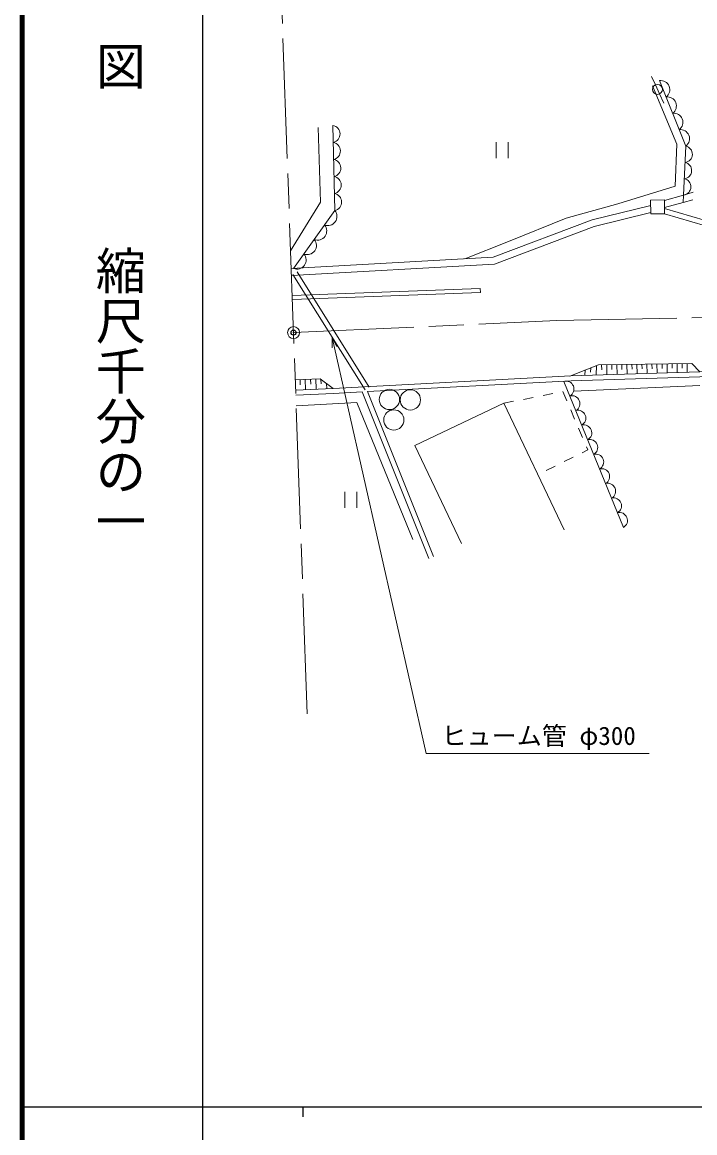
# Model space of a CAD drawing. Units: millimetres, scale not verified. Extents: x 40000 to 680000, y 20000 to 380000.
# Drawn here: x 40000 to 107115, y 202409 to 313319 of the extents above; entities that cross this region are included whole.
import ezdxf
from ezdxf.enums import TextEntityAlignment as Align

# ---------------------------------------------------------------- set-up
doc = ezdxf.new("R2010")
doc.units = ezdxf.units.MM
doc.header["$LTSCALE"] = 1000
doc.header["$PDMODE"] = 32
doc.header["$PDSIZE"] = 500
doc.linetypes.add('CHAIN', pattern=[18.5, 12, -1.5, 3.5, -1.5])
for name, color, linetype, lineweight in [('M-BGD', 7, 'Continuous', 13), ('M-BMK', 2, 'CHAIN', 13), ('M-BMK-SRVR', 3, 'Continuous', 13), ('M-STR-HTXT', 7, 'Continuous', 13), ('M-TTL', 2, 'Continuous', 140), ('M-TTL-BAND', 7, 'Continuous', 25)]:
    doc.layers.add(name, color=color, linetype=linetype, lineweight=lineweight)
doc.layers.add('M-OTRS', color=6, linetype='Continuous')
doc.styles.add('@ＭＳ ゴシック', font='')
doc.styles.add('ＭＳ ゴシック', font='')
doc.styles.get('@ＭＳ ゴシック').set_extended_font_data('@MS Gothic')
doc.styles.get('ＭＳ ゴシック').set_extended_font_data('MS Gothic')

msp = doc.modelspace()

# ---------------------------------------------------------------- linework, layer by layer
at = {"layer": 'M-BGD'}
for p, q in [((103184, 307071), (102809, 307895)), ((105333, 301156), (102904, 306956)), ((103611, 306167), (103184, 307071)), ((103611, 306167), (104032, 305246)), ((69542, 302792), (69760, 295341)), ((87295, 301349), (87295, 299749)), ((88495, 299749), (88495, 301349)), ((105163, 296940), (105333, 301156)), ((99421, 295171), (105163, 296940)), ((105997, 296061), (106960, 296332)), ((69760, 295341), (66784, 290487)), ((94284, 293741), (99421, 295171)), ((104087, 295564), (102708, 295543)), ((102708, 295543), (102730, 294171)), ((104087, 295525), (105997, 296061)), ((104108, 294193), (104087, 295564)), ((104099, 294801), (105964, 295325)), ((105964, 295325), (105997, 296061)), ((105964, 295325), (106927, 295596)), ((102730, 294171), (104108, 294193)), ((114308, 291708), (104100, 294716)), ((114308, 291187), (104108, 294193)), ((88526, 291424), (94284, 293741)), ((84184, 289690), (88526, 291424)), ((74632, 276876), (67428, 288393)), ((74208, 276611), (67004, 288128)), ((66943, 286020), (85701, 286730)), ((66958, 285620), (85716, 286331)), ((85716, 286331), (85701, 286730)), ((94637, 277986), (97503, 279104)), ((96176, 278587), (96158, 278038)), ((96738, 278806), (96724, 278357)), ((97300, 279025), (97269, 278075)), ((97503, 279104), (106836, 279238)), ((97821, 279109), (97828, 278590)), ((98339, 279116), (98354, 278110)), ((98842, 279123), (98849, 278620)), ((99345, 279130), (99359, 278143)), ((99845, 279138), (99852, 278644)), ((100345, 279145), (100359, 278176)), ((100845, 279152), (100852, 278667)), ((101345, 279159), (101358, 278209)), ((101845, 279166), (101852, 278691)), ((102345, 279173), (102358, 278241)), ((102845, 279181), (102851, 278714)), ((103345, 279188), (103358, 278274)), ((103845, 279195), (103851, 278738)), ((104345, 279202), (104357, 278307)), ((104844, 279209), (104851, 278762)), ((105344, 279216), (105357, 278340)), ((105844, 279223), (105851, 278785)), ((106344, 279231), (106357, 278372)), ((106836, 279238), (107623, 278414)), ((67245, 277619), (69728, 277714)), ((67723, 277638), (67743, 277116)), ((68245, 277657), (68284, 276614)), ((68767, 277677), (68786, 277155)), ((69289, 277697), (69328, 276663)), ((69728, 277714), (71036, 276744)), ((69809, 277653), (69836, 277202)), ((99990, 262867), (94052, 277454)), ((70351, 277252), (70382, 276713)), ((73924, 276396), (80564, 259763)), ((74451, 276423), (81028, 259948)), ((91971, 276040), (92952, 276233)), ((93933, 276426), (93938, 276427)), ((93938, 276427), (94334, 275514)), ((95055, 276488), (107626, 277054)), ((67339, 275002), (73399, 275329)), ((73399, 275329), (78992, 261649)), ((88046, 275268), (79169, 271033)), ((88046, 275268), (89027, 275461)), ((94080, 262619), (88046, 275268)), ((90008, 275654), (90990, 275847)), ((94731, 274596), (95129, 273679)), ((95527, 272761), (95924, 271844)), ((79169, 271033), (83827, 261267)), ((96322, 270926), (96458, 270611)), ((94972, 269880), (94074, 269438)), ((96458, 270611), (95869, 270321)), ((93177, 268997), (92280, 268555)), ((72194, 266420), (72194, 264820)), ((73394, 264820), (73394, 266420))]:
    msp.add_line(p, q, dxfattribs=at)
for points in [[(105997, 296061), (106212, 300945), (103579, 307483)], [(67078, 288728), (71188, 294514), (70996, 303010)], [(66833, 288714), (86996, 289848), (96869, 293589), (102716, 295028)], [(66873, 288016), (87143, 289155), (97077, 292920), (102727, 294310)], [(67283, 276566), (71036, 276744), (94759, 277992), (110842, 278519), (161729, 279584), (165920, 278999), (176903, 279100), (190369, 278500), (216321, 274581), (231718, 274856), (256880, 279171), (260701, 279201)], [(74451, 276423), (94780, 277493), (110856, 278019), (161700, 279083), (165887, 278498), (176894, 278599), (190320, 278001), (216288, 274080), (231765, 274357), (256924, 278671), (260714, 278701)], [(67307, 276066), (71061, 276245), (73924, 276396)]]:
    msp.add_lwpolyline(points, dxfattribs=at)
for centre, radius in [((103389, 306614), 500), ((76642, 275644), 1012), ((78731, 275601), 1012), ((77083, 273598), 1012)]:
    msp.add_circle(centre, radius, dxfattribs=at)
for centre, radius, start, end in [((103719, 306590), 904, 305.00295, 98.86809), ((104377, 304955), 904, 305.00295, 98.86809), ((105035, 303321), 904, 305.00295, 98.86809), ((70849, 302157), 866, 282.33681, 80.25008), ((105694, 301686), 904, 305.00295, 98.86809), ((70888, 300458), 866, 282.33681, 80.25008), ((106053, 300137), 824, 276.13466, 78.80843), ((70926, 298758), 866, 282.33681, 80.25008), ((105981, 298509), 824, 276.13466, 78.80843), ((70964, 297059), 866, 282.33681, 80.25008), ((105909, 296881), 824, 276.13466, 78.80843), ((71003, 295360), 866, 282.33681, 80.25008), ((70501, 293914), 912, 248.06171, 41.17009), ((69474, 292467), 912, 248.06171, 41.17009), ((68446, 291021), 912, 248.06171, 41.17009), ((67419, 289574), 912, 248.06171, 41.17009), ((94263, 276690), 793, 298.88204, 105.41887), ((94857, 275231), 793, 298.88204, 105.41887), ((95451, 273773), 793, 298.88204, 105.41887), ((96045, 272314), 793, 298.88204, 105.41887), ((96638, 270855), 793, 298.88204, 105.41887), ((97232, 269396), 793, 298.88204, 105.41887), ((97826, 267938), 793, 298.88204, 105.41887), ((98420, 266479), 793, 298.88204, 105.41887), ((99014, 265020), 793, 298.88204, 105.41887), ((99607, 263561), 793, 298.88204, 105.41887)]:
    msp.add_arc(centre, radius, start, end, dxfattribs=at)
at = {"layer": 'M-BMK'}
for p, q in [((68442, 244250), (65410, 328806)), ((93334, 283516), (118345, 284034)), ((67077, 282318), (93334, 283516))]:
    msp.add_line(p, q, dxfattribs=at)
at = {"layer": 'M-BMK-SRVR'}
msp.add_circle((67077, 282318), 600, dxfattribs=at)
at = {"layer": 'M-OTRS'}
msp.add_point((67077, 282318), dxfattribs=at)
at = {"layer": 'M-STR-HTXT'}
for p, q in [((70939, 281838), (70915, 280807)), ((70939, 281838), (80301, 240289)), ((70939, 281838), (71402, 280917)), ((80301, 240289), (102553, 240289))]:
    msp.add_line(p, q, dxfattribs=at)
at = {"layer": 'M-TTL'}
msp.add_line((40000, 380000), (40000, 20000), dxfattribs=at)
at = {"layer": 'M-TTL-BAND'}
for p, q in [((58000, 370000), (58000, 20000)), ((40000, 205000), (579000, 205000)), ((68000, 205000), (68000, 204000))]:
    msp.add_line(p, q, dxfattribs=at)

# ---------------------------------------------------------------- texts
at = {"layer": 'M-STR-HTXT', "style": 'ＭＳ ゴシック'}
msp.add_text('ヒューム管 φ300', height=1833, dxfattribs=at).set_placement((91540, 240589), align=Align.BOTTOM_CENTER)
at = {"layer": 'M-TTL-BAND', "style": '@ＭＳ ゴシック'}
for s, p in [('平\u3000\u3000面\u3000\u3000図', (49777, 306475)), ('縮尺千分の一', (49777, 261030))]:
    msp.add_text(s, height=3666, rotation=270, dxfattribs=at).set_placement(p, align=Align.MIDDLE_RIGHT)

doc.saveas('drawing.dxf')
